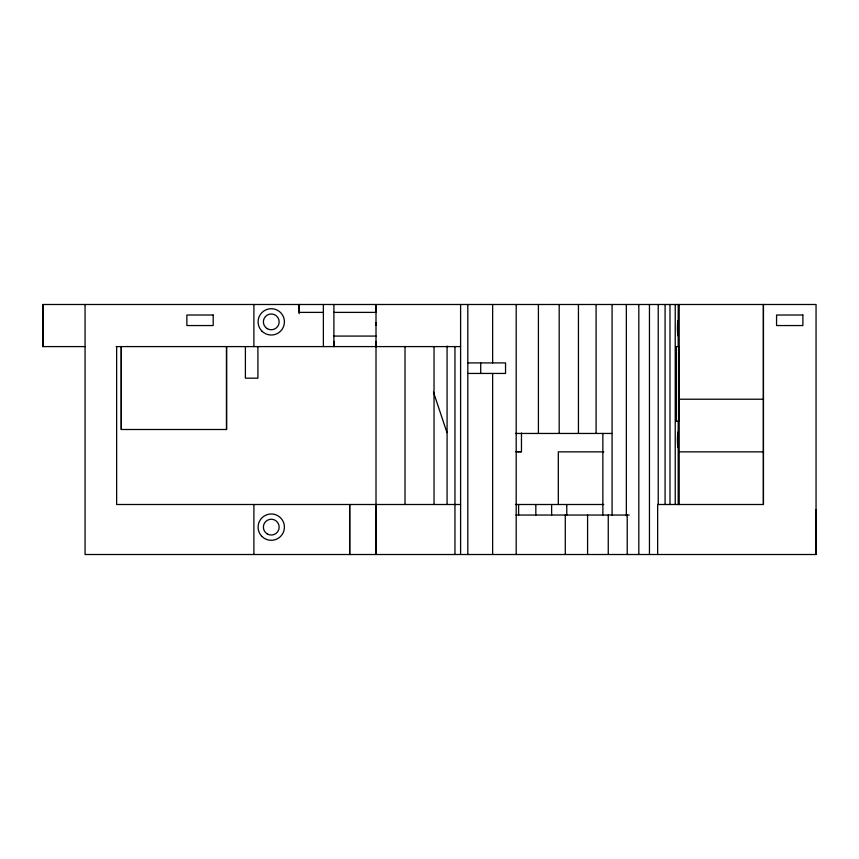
<?xml version="1.0" encoding="UTF-8"?>
<svg xmlns="http://www.w3.org/2000/svg" width="859" height="859" viewBox="0 0 859 859"><rect width="100%" height="100%" fill="white"/><g stroke="black" fill="none" stroke-linecap="round" stroke-linejoin="round"><path stroke-width="1.29" d="M85.062 346.596L42.95 346.596L42.95 304.494L816.05 304.494L816.05 554.506L85.062 554.506L85.062 304.494M121.269 429.5L121.269 346.596L121.269 429.5L226.54 429.5L226.54 346.596L226.54 429.5M323.371 346.596L323.371 304.494M333.904 304.494L333.904 346.606L333.904 341.334M376.006 504.501L376.006 554.506L376.006 341.334M376.006 346.606L376.006 336.073L333.904 336.084M376.006 325.228L376.006 322.909M460.596 554.506L460.596 304.494M467.811 554.506L467.811 304.494M516.195 304.494L516.195 554.506M538.41 433.451L538.41 304.494M558.307 504.501L558.307 451.866L603.823 451.866M559.188 433.451L559.188 304.494M578.44 433.451L578.44 304.494M596.092 433.451L596.092 304.494M612.08 515.035L612.08 304.494M676.452 346.596L676.452 421.339L678.191 421.339L678.191 504.501L679.19 504.501L679.19 304.494M678.191 346.596L678.213 304.494M763.415 504.501L763.415 304.494L763.415 504.501L657.65 504.501L657.65 554.506M678.191 320.278L677.998 320.59A7.86 0.741 90 0 0 677.45 328.181A7.86 0.741 90 0 0 677.998 335.772L678.191 336.073M678.181 431.873L677.998 432.141A7.892 0.741 -90 0 0 677.44 439.765A7.892 0.741 -90 0 0 677.998 447.389L678.191 447.657M323.005 312.386L299.157 312.386L299.157 304.494L299.157 313.707M333.614 312.386L376.006 312.386L376.006 304.494L376.006 336.395M116.126 346.596L460.596 346.596M676.151 346.596L678.782 346.596L678.782 421.339L676.151 421.339M467.811 362.917L505.543 362.917L505.543 373.44L467.811 373.44M678.739 399.231L763.415 399.231M515.379 433.451L612.08 433.451M516.119 451.641L521.467 451.641M516.13 451.866L521.467 451.866L521.467 433.033M678.728 451.866L763.415 451.866M460.596 504.501L116.641 504.501L116.641 346.596M515.464 504.501L603.823 504.501M515.948 515.035L629.207 515.035M433.473 392.166L447.013 432.657M816.05 509.774L816.05 554.506M675.228 304.494L675.228 504.501M669.988 304.494L669.988 504.501M665.081 304.494L665.081 504.501M658.219 304.494L658.219 504.501M649.458 304.494L649.458 554.506M638.817 304.494L638.817 554.506M627.22 515.035L627.22 554.506M626.34 304.494L626.34 515.733M608.258 515.035L608.258 554.506M602.857 433.451L602.857 515.035M587.588 515.035L587.588 554.506M566.779 504.501L566.779 515.035M565.286 515.035L565.286 554.506M551.628 504.501L551.628 515.035M535.833 504.501L535.833 515.035M518.611 504.501L518.611 515.035M492.637 304.494L492.637 362.917M492.637 373.44L492.637 554.506M480.718 362.917L480.718 373.44M454.959 346.596L454.959 554.506M447.077 346.07L447.077 504.501M434.031 346.596L434.031 504.501M405.018 346.596L405.018 504.501M257.904 346.596L257.904 378.185L245.395 378.185L245.395 346.596M253.899 304.494L253.899 346.596M253.899 504.501L253.899 554.506M42.95 304.494L42.95 346.596M349.688 504.501L349.688 554.506L349.688 504.501M213.182 315.017L186.865 315.017L186.865 325.55L213.182 325.55L213.182 315.017M802.886 315.017L776.568 315.017L776.568 325.55L802.886 325.55L802.886 315.017M261.963 536.446A13.153 13.153 0 0 0 283.975 530.54A13.153 13.153 0 0 0 267.858 514.423A13.153 13.153 0 0 0 261.963 536.446M267.321 533.976A7.892 7.892 0 0 0 279.164 527.136A7.892 7.892 0 0 0 267.321 520.296A7.892 7.892 0 0 0 267.321 533.976M261.963 331.166A13.153 13.153 0 0 0 283.975 325.271A13.153 13.153 0 0 0 267.858 309.154A13.153 13.153 0 0 0 261.963 331.166M267.321 328.696A7.892 7.892 0 0 0 279.164 321.857A7.892 7.892 0 0 0 267.321 315.028A7.892 7.892 0 0 0 267.321 328.696"/></g></svg>
